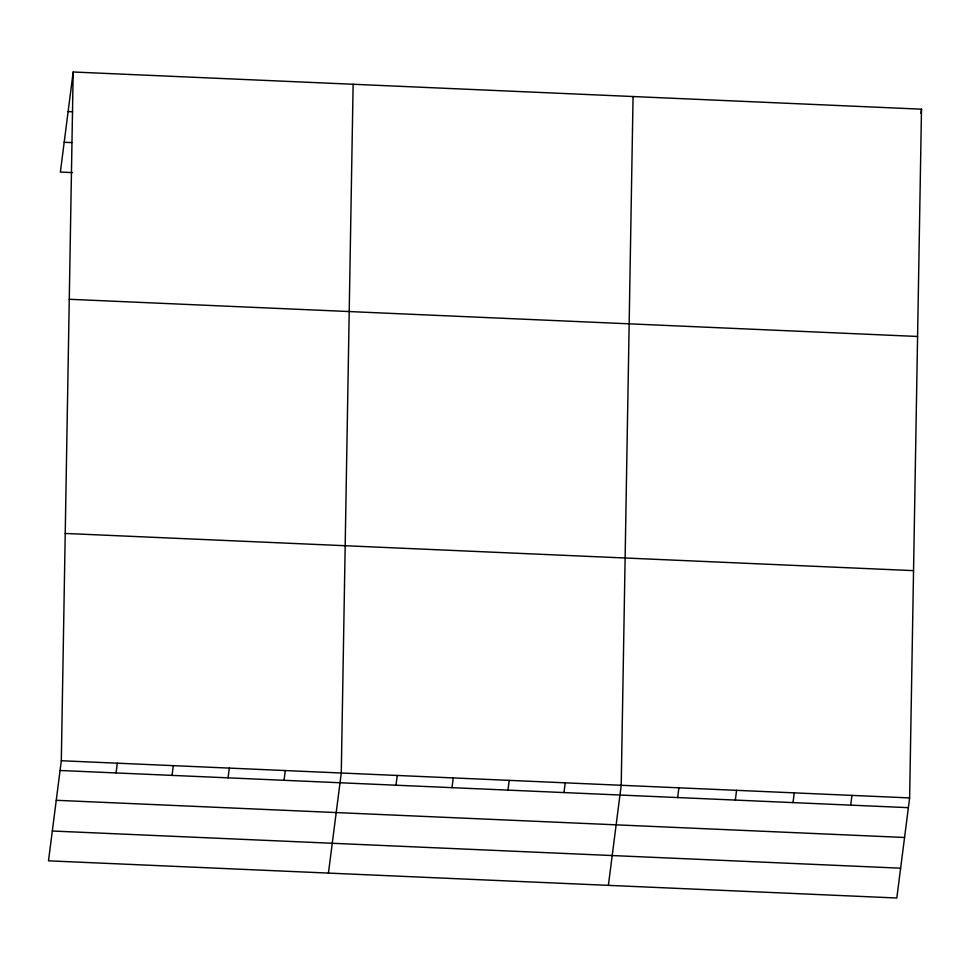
<?xml version="1.0" encoding="UTF-8"?>
<svg xmlns="http://www.w3.org/2000/svg" width="970" height="970" viewBox="0 0 970 970"><rect width="100%" height="100%" fill="white"/><g stroke="black" fill="none" stroke-linecap="round" stroke-linejoin="round"><path stroke-width="1.45" d="M61.316 760.735L73.186 71.998L921.5 109.174L909.63 797.922L896.813 898.002L48.5 860.827L61.316 760.735L909.63 797.922M353.128 84.269L341.27 773.005L328.442 873.085M633.07 96.539L621.212 785.276L608.384 885.355M73.186 71.998L60.37 172.078L72.471 172.612M116.06 772.944L117.309 763.196M172.054 775.394L173.303 765.645M228.035 777.843L229.284 768.094M284.028 780.304L285.277 770.556M396.002 785.203L397.251 775.466M451.996 787.664L453.245 777.916M507.977 790.113L509.226 780.365M563.97 792.575L565.219 782.826M677.642 797.558L678.891 787.81M735.333 800.08L736.582 790.332M793.011 802.614L794.26 792.866M920.966 113.357L921.5 109.174M850.702 805.136L851.951 795.388M68.118 111.562L72.653 111.756M64.178 142.275L71.756 142.602M69.27 299.281L917.584 336.469M65.232 533.451L913.546 570.639M60.067 770.483L908.381 807.67M56.248 800.298L904.573 837.474M52.319 831.011L900.633 868.186"/></g></svg>
